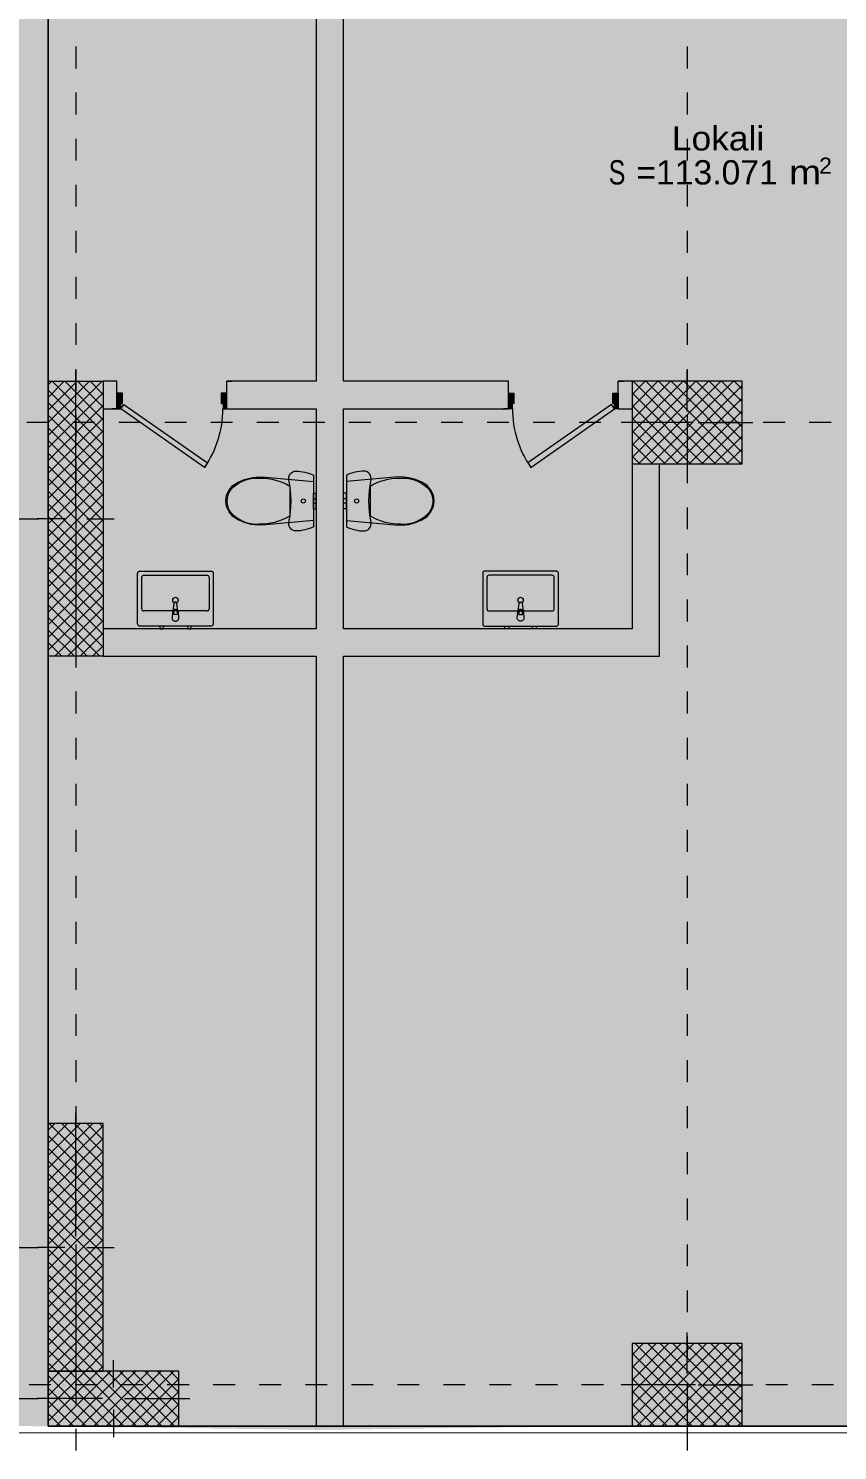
# Model space of a CAD drawing. Header units: centimetres. Extents: x -6559 to 4488, y -7535 to 372.
# Drawn here: x -2711 to -2125, y -1839 to -810 of the extents above; entities that cross this region are included whole.
import ezdxf

# ---------------------------------------------------------------- set-up
doc = ezdxf.new("R2010")
doc.units = ezdxf.units.CM
for name, color, linetype in [('PDF_ - lokalet d', 7, 'Continuous'), ('PDF_ - lokalet e', 7, 'Continuous'), ('PDF_A - Muret', 7, 'Continuous'), ('PDF_A - Shtyllat', 7, 'Continuous')]:
    doc.layers.add(name, color=color, linetype=linetype)
for name, color, linetype, true_color in [('PDF_2D Drafting - General', 7, 'Continuous', 0x7f7f7f), ('PDF_A - Akset', 7, 'Continuous', 0xfd4435), ('PDF_A - Fill Zone', 7, 'Continuous', 0x999999), ('PDF_A - Pllaka mbi bodrum', 7, 'Continuous', 0x7f7f7f), ('PDF_A - Sanitaria', 7, 'Continuous', 0x7f7f7f), ('PDF_A - Sutereni Polyline', 7, 'Continuous', 0x029e21)]:
    doc.layers.add(name, color=color, linetype=linetype, true_color=true_color)
doc.styles.add('PDF Arial', font='')
doc.styles.get('PDF Arial').set_extended_font_data('Arial')

msp = doc.modelspace()

# ---------------------------------------------------------------- hatches: boundary and pattern name
at = {"layer": 'PDF_2D Drafting - General', "true_color": 0xf8fdfc, "transparency": 33554559}
msp.add_hatch(color=7, dxfattribs=at).paths.add_polyline_path([(-1908.5, 68.7), (-1901.1, 68.7), (-1901.1, -1821.5), (-2493.1, -1821.5), (-2493.1, 68.7)])
at = {"layer": 'PDF_A - Muret', "true_color": 0xffffff, "transparency": 33554559}
for points in [[(-2647.3, -1073.9), (-2643.3, -1073.9), (-2643.3, -1081.4), (-2644.5, -1081.4), (-2644.5, -1085.3), (-2647.3, -1085.3)], [(-2571.7, -1073.9), (-2567.7, -1073.9), (-2567.7, -1085.3), (-2570.4, -1085.3), (-2570.4, -1081.4), (-2571.7, -1081.4)], [(-2359.8, -1073.9), (-2359.8, -1081.4), (-2361, -1081.4), (-2361, -1085.3), (-2363.7, -1085.3), (-2363.7, -1073.9)], [(-2284.2, -1073.9), (-2284.2, -1085.3), (-2286.9, -1085.3), (-2286.9, -1081.4), (-2288.1, -1081.4), (-2288.1, -1073.9)]]:
    msp.add_hatch(color=7, dxfattribs=at).paths.add_polyline_path(points)

# ---------------------------------------------------------------- linework, layer by layer
at = {"layer": 'PDF_ - lokalet d', "color": 7, "true_color": 0xffffff, "transparency": 33554559}
msp.add_solid([(-1901.1, -1816.4), (-2501.9, -1824.2), (-1901.1, 63.6), (-2500.3, 71.4)], dxfattribs=at)
at = {"layer": 'PDF_ - lokalet e', "color": 7, "true_color": 0xffffff, "transparency": 33554559}
msp.add_solid([(-3132, -1816), (-3132, 63.2), (-2501.9, -1824.2), (-2503.5, 71.4)], dxfattribs=at)
at = {"layer": 'PDF_2D Drafting - General', "color": 7, "true_color": 0xfafdff, "transparency": 33554559}
msp.add_solid([(-3144.6, -1821.5), (-3144.6, 68.7), (-2493.1, -1821.5), (-2493.1, 68.7)], dxfattribs=at)
at = {"layer": 'PDF_A - Akset', "lineweight": 0}
for points in [[(-2677.1, -814.4), (-2677.1, -814.4)], [(-2677.1, -823.2), (-2677.1, -839)], [(-2234.4, -814.4), (-2234.4, -814.4)], [(-2234.4, -823.2), (-2234.4, -839)], [(-2677.1, -847.8), (-2677.1, -847.8)], [(-2234.4, -847.8), (-2234.4, -847.8)], [(-2677.1, -856.5), (-2677.1, -872.3)], [(-2234.4, -856.5), (-2234.4, -872.3)], [(-2677.1, -881.1), (-2677.1, -881.1)], [(-2234.4, -881.1), (-2234.4, -881.1)], [(-2677.1, -889.9), (-2677.1, -905.7)], [(-2234.4, -889.9), (-2234.4, -905.7)], [(-2677.1, -914.4), (-2677.1, -914.4)], [(-2234.4, -914.4), (-2234.4, -914.4)], [(-2677.1, -923.2), (-2677.1, -939)], [(-2234.4, -923.2), (-2234.4, -939)], [(-2677.1, -947.8), (-2677.1, -947.8)], [(-2677.1, -956.5), (-2677.1, -972.3)], [(-2234.4, -947.8), (-2234.4, -947.8)], [(-2234.4, -956.5), (-2234.4, -972.3)], [(-2677.1, -981.1), (-2677.1, -981.1)], [(-2234.4, -981.1), (-2234.4, -981.1)], [(-2677.1, -989.9), (-2677.1, -1005.7)], [(-2234.4, -989.9), (-2234.4, -1005.7)], [(-2677.1, -1014.5), (-2677.1, -1014.5)], [(-2234.4, -1014.5), (-2234.4, -1014.5)], [(-2677.1, -1023.2), (-2677.1, -1039)], [(-2234.4, -1023.2), (-2234.4, -1039)], [(-2677.1, -1047.8), (-2677.1, -1047.8)], [(-2234.4, -1047.8), (-2234.4, -1047.8)], [(-2677.1, -1056.6), (-2677.1, -1072.4)], [(-2234.4, -1056.6), (-2234.4, -1072.4)], [(-2677.1, -1081.1), (-2677.1, -1081.1)], [(-2677.1, -1089.9), (-2677.1, -1105.7)], [(-2234.4, -1081.1), (-2234.4, -1081.1)], [(-2234.4, -1089.9), (-2234.4, -1105.7)], [(-2696.8, -1095.3), (-2712.6, -1095.3)], [(-2688.1, -1095.3), (-2688.1, -1095.3)], [(-2663.5, -1095.3), (-2679.3, -1095.3)], [(-2654.7, -1095.3), (-2654.7, -1095.3)], [(-2630.2, -1095.3), (-2646, -1095.3)], [(-2621.4, -1095.3), (-2621.4, -1095.3)], [(-2596.8, -1095.3), (-2612.6, -1095.3)], [(-2588, -1095.3), (-2588, -1095.3)], [(-2563.5, -1095.3), (-2579.3, -1095.3)], [(-2554.7, -1095.3), (-2554.7, -1095.3)], [(-2530.1, -1095.3), (-2545.9, -1095.3)], [(-2521.4, -1095.3), (-2521.4, -1095.3)], [(-2496.8, -1095.3), (-2512.6, -1095.3)], [(-2488, -1095.3), (-2488, -1095.3)], [(-2463.5, -1095.3), (-2479.3, -1095.3)], [(-2454.7, -1095.3), (-2454.7, -1095.3)], [(-2430.1, -1095.3), (-2445.9, -1095.3)], [(-2421.4, -1095.3), (-2421.4, -1095.3)], [(-2396.8, -1095.3), (-2412.6, -1095.3)], [(-2388, -1095.3), (-2388, -1095.3)], [(-2363.4, -1095.3), (-2379.2, -1095.3)], [(-2354.7, -1095.3), (-2354.7, -1095.3)], [(-2330.1, -1095.3), (-2345.9, -1095.3)], [(-2321.3, -1095.3), (-2321.3, -1095.3)], [(-2296.8, -1095.3), (-2312.6, -1095.3)], [(-2288, -1095.3), (-2288, -1095.3)], [(-2263.4, -1095.3), (-2279.2, -1095.3)], [(-2254.7, -1095.3), (-2254.7, -1095.3)], [(-2230.1, -1095.3), (-2245.9, -1095.3)], [(-2221.3, -1095.3), (-2221.3, -1095.3)], [(-2196.8, -1095.3), (-2212.5, -1095.3)], [(-2188, -1095.3), (-2188, -1095.3)], [(-2163.4, -1095.3), (-2179.2, -1095.3)], [(-2154.6, -1095.3), (-2154.6, -1095.3)], [(-2130.1, -1095.3), (-2145.9, -1095.3)], [(-2677.1, -1114.5), (-2677.1, -1114.5)], [(-2234.4, -1114.5), (-2234.4, -1114.5)], [(-2677.1, -1123.2), (-2677.1, -1139)], [(-2234.4, -1123.2), (-2234.4, -1139)], [(-2677.1, -1147.8), (-2677.1, -1147.8)], [(-2234.4, -1147.8), (-2234.4, -1147.8)], [(-2677.1, -1156.6), (-2677.1, -1172.4)], [(-2234.4, -1156.6), (-2234.4, -1172.4)], [(-2677.1, -1181.2), (-2677.1, -1181.2)], [(-2234.4, -1181.2), (-2234.4, -1181.2)], [(-2677.1, -1189.9), (-2677.1, -1205.7)], [(-2234.4, -1189.9), (-2234.4, -1205.7)], [(-2677.1, -1214.5), (-2677.1, -1214.5)], [(-2677.1, -1223.3), (-2677.1, -1239.1)], [(-2234.4, -1214.5), (-2234.4, -1214.5)], [(-2234.4, -1223.3), (-2234.4, -1239.1)], [(-2677.1, -1247.8), (-2677.1, -1247.8)], [(-2234.4, -1247.8), (-2234.4, -1247.8)], [(-2677.1, -1256.6), (-2677.1, -1272.4)], [(-2234.4, -1256.6), (-2234.4, -1272.4)], [(-2677.1, -1281.2), (-2677.1, -1281.2)], [(-2234.4, -1281.2), (-2234.4, -1281.2)], [(-2677.1, -1289.9), (-2677.1, -1305.7)], [(-2234.4, -1289.9), (-2234.4, -1305.7)], [(-2677.1, -1314.5), (-2677.1, -1314.5)], [(-2234.4, -1314.5), (-2234.4, -1314.5)], [(-2677.1, -1323.3), (-2677.1, -1339.1)], [(-2234.4, -1323.3), (-2234.4, -1339.1)], [(-2677.1, -1347.8), (-2677.1, -1347.8)], [(-2234.4, -1347.8), (-2234.4, -1347.8)], [(-2677.1, -1356.6), (-2677.1, -1372.4)], [(-2234.4, -1356.6), (-2234.4, -1372.4)], [(-2677.1, -1381.2), (-2677.1, -1381.2)], [(-2234.4, -1381.2), (-2234.4, -1381.2)], [(-2677.1, -1390), (-2677.1, -1405.8)], [(-2234.4, -1390), (-2234.4, -1405.8)], [(-2677.1, -1414.5), (-2677.1, -1414.5)], [(-2234.4, -1414.5), (-2234.4, -1414.5)], [(-2677.1, -1423.3), (-2677.1, -1439.1)], [(-2234.4, -1423.3), (-2234.4, -1439.1)], [(-2677.1, -1447.9), (-2677.1, -1447.9)], [(-2234.4, -1447.9), (-2234.4, -1447.9)], [(-2677.1, -1456.6), (-2677.1, -1472.4)], [(-2234.4, -1456.6), (-2234.4, -1472.4)], [(-2677.1, -1481.2), (-2677.1, -1481.2)], [(-2234.4, -1481.2), (-2234.4, -1481.2)], [(-2677.1, -1490), (-2677.1, -1505.8)], [(-2234.4, -1490), (-2234.4, -1505.8)], [(-2677.1, -1514.5), (-2677.1, -1514.5)], [(-2234.4, -1514.5), (-2234.4, -1514.5)], [(-2677.1, -1523.3), (-2677.1, -1539.1)], [(-2234.4, -1523.3), (-2234.4, -1539.1)], [(-2677.1, -1547.9), (-2677.1, -1547.9)], [(-2234.4, -1547.9), (-2234.4, -1547.9)], [(-2677.1, -1556.7), (-2677.1, -1572.5)], [(-2234.4, -1556.7), (-2234.4, -1572.5)], [(-2677.1, -1581.2), (-2677.1, -1581.2)], [(-2234.4, -1581.2), (-2234.4, -1581.2)], [(-2677.1, -1590), (-2677.1, -1605.8)], [(-2234.4, -1590), (-2234.4, -1605.8)], [(-2677.1, -1614.6), (-2677.1, -1614.6)], [(-2234.4, -1614.6), (-2234.4, -1614.6)], [(-2677.1, -1623.3), (-2677.1, -1639.1)], [(-2234.4, -1623.3), (-2234.4, -1639.1)], [(-2677.1, -1647.9), (-2677.1, -1647.9)], [(-2677.1, -1656.7), (-2677.1, -1672.5)], [(-2234.4, -1647.9), (-2234.4, -1647.9)], [(-2234.4, -1656.7), (-2234.4, -1672.5)], [(-2677.1, -1681.2), (-2677.1, -1681.2)], [(-2234.4, -1681.2), (-2234.4, -1681.2)], [(-2677.1, -1690), (-2677.1, -1705.8)], [(-2234.4, -1690), (-2234.4, -1705.8)], [(-2677.1, -1714.6), (-2677.1, -1714.6)], [(-2234.4, -1714.6), (-2234.4, -1714.6)], [(-2677.1, -1723.3), (-2677.1, -1739.1)], [(-2234.4, -1723.3), (-2234.4, -1739.1)], [(-2677.1, -1747.9), (-2677.1, -1747.9)], [(-2234.4, -1747.9), (-2234.4, -1747.9)], [(-2677.1, -1756.7), (-2677.1, -1772.5)], [(-2234.4, -1756.7), (-2234.4, -1772.5)], [(-2677.1, -1781.3), (-2677.1, -1781.3)], [(-2677.1, -1790), (-2677.1, -1805.8)], [(-2234.4, -1781.3), (-2234.4, -1781.3)], [(-2234.4, -1790), (-2234.4, -1805.8)], [(-2695.1, -1791.6), (-2710.9, -1791.6)], [(-2686.3, -1791.6), (-2686.3, -1791.6)], [(-2661.7, -1791.6), (-2677.5, -1791.6)], [(-2652.9, -1791.6), (-2652.9, -1791.6)], [(-2628.4, -1791.6), (-2644.2, -1791.6)], [(-2619.6, -1791.6), (-2619.6, -1791.6)], [(-2595, -1791.6), (-2610.8, -1791.6)], [(-2586.3, -1791.6), (-2586.3, -1791.6)], [(-2561.7, -1791.6), (-2577.5, -1791.6)], [(-2552.9, -1791.6), (-2552.9, -1791.6)], [(-2528.4, -1791.6), (-2544.2, -1791.6)], [(-2519.6, -1791.6), (-2519.6, -1791.6)], [(-2495, -1791.6), (-2510.8, -1791.6)], [(-2486.2, -1791.6), (-2486.2, -1791.6)], [(-2461.7, -1791.6), (-2477.5, -1791.6)], [(-2452.9, -1791.6), (-2452.9, -1791.6)], [(-2428.3, -1791.6), (-2444.1, -1791.6)], [(-2419.6, -1791.6), (-2419.6, -1791.6)], [(-2395, -1791.6), (-2410.8, -1791.6)], [(-2386.2, -1791.6), (-2386.2, -1791.6)], [(-2361.7, -1791.6), (-2377.5, -1791.6)], [(-2352.9, -1791.6), (-2352.9, -1791.6)], [(-2328.3, -1791.6), (-2344.1, -1791.6)], [(-2319.6, -1791.6), (-2319.6, -1791.6)], [(-2295, -1791.6), (-2310.8, -1791.6)], [(-2286.2, -1791.6), (-2286.2, -1791.6)], [(-2261.6, -1791.6), (-2277.4, -1791.6)], [(-2252.9, -1791.6), (-2252.9, -1791.6)], [(-2228.3, -1791.6), (-2244.1, -1791.6)], [(-2219.5, -1791.6), (-2219.5, -1791.6)], [(-2195, -1791.6), (-2210.8, -1791.6)], [(-2186.2, -1791.6), (-2186.2, -1791.6)], [(-2161.6, -1791.6), (-2177.4, -1791.6)], [(-2152.9, -1791.6), (-2152.9, -1791.6)], [(-2128.3, -1791.6), (-2144.1, -1791.6)], [(-2677.1, -1814.6), (-2677.1, -1814.6)], [(-2234.4, -1814.6), (-2234.4, -1814.6)], [(-2677.1, -1823.4), (-2677.1, -1839.2)], [(-2234.4, -1823.4), (-2234.4, -1839.2)]]:
    msp.add_lwpolyline(points, dxfattribs=at)
at = {"layer": 'PDF_A - Fill Zone', "lineweight": 0}
for points in [[(-2697, -1821.5), (-2697, 68.7)], [(-1262, -1821.5), (-2697, -1821.5)]]:
    msp.add_lwpolyline(points, dxfattribs=at)
at = {"layer": 'PDF_A - Fill Zone', "color": 254, "true_color": 0xcccccc, "transparency": 33554559}
msp.add_solid([(-2697, 68.7), (-1262, 68.7), (-2697, -1821.5), (-1262, -1821.5)], dxfattribs=at)
at = {"layer": 'PDF_A - Muret', "lineweight": 0}
for points in [[(-2503, 63.7), (-2503, -1065.4)], [(-2483.1, -1065.4), (-2483.1, 63.7)], [(-2647.3, -1065.4), (-2657.2, -1065.4)], [(-2647.3, -1065.4), (-2650.9, -1065.4)], [(-2647.3, -1073.9), (-2647.3, -1065.4)], [(-2567.7, -1065.4), (-2564, -1065.4)], [(-2567.7, -1073.9), (-2567.7, -1065.4)], [(-2503, -1065.4), (-2567.7, -1065.4)], [(-2363.7, -1065.4), (-2483.1, -1065.4)], [(-2363.7, -1065.4), (-2367.4, -1065.4)], [(-2363.7, -1073.9), (-2363.7, -1065.4)], [(-2284.2, -1065.4), (-2280.5, -1065.4)], [(-2284.2, -1073.9), (-2284.2, -1065.4)], [(-2274.2, -1065.4), (-2284.2, -1065.4)], [(-2647.3, -1085.3), (-2647.3, -1073.9)], [(-2567.7, -1085.3), (-2567.7, -1073.9)], [(-2363.7, -1085.3), (-2363.7, -1073.9)], [(-2284.2, -1085.3), (-2284.2, -1073.9)], [(-2657.2, -1085.3), (-2647.3, -1085.3)], [(-2647.3, -1085.3), (-2650.9, -1085.3)], [(-2567.7, -1085.3), (-2564, -1085.3)], [(-2567.7, -1085.3), (-2503, -1085.3)], [(-2503, -1085.3), (-2503, -1244.5)], [(-2483.1, -1244.5), (-2483.1, -1085.3)], [(-2483.1, -1085.3), (-2363.7, -1085.3)], [(-2363.7, -1085.3), (-2367.4, -1085.3)], [(-2284.2, -1085.3), (-2280.5, -1085.3)], [(-2284.2, -1085.3), (-2274.2, -1085.3)], [(-2274.2, -1125.1), (-2274.2, -1244.5)], [(-2254.3, -1244.5), (-2254.3, -1125.1)], [(-2503, -1244.5), (-2657.2, -1244.5)], [(-2274.2, -1244.5), (-2483.1, -1244.5)], [(-2254.3, -1264.4), (-2254.3, -1244.5)], [(-2657.2, -1264.4), (-2503, -1264.4)], [(-2503, -1264.4), (-2503, -1821.5)], [(-2483.1, -1821.5), (-2483.1, -1264.4)], [(-2483.1, -1264.4), (-2254.3, -1264.4)], [(-2503, -1821.5), (-2483.1, -1821.5)]]:
    msp.add_lwpolyline(points, dxfattribs=at)
at = {"layer": 'PDF_A - Muret', "color": 8, "lineweight": 0, "true_color": 0x7f7f7f}
for points in [[(-2647.3, -1065.4), (-2650.9, -1065.4)], [(-2647.3, -1065.4), (-2650.9, -1065.4)], [(-2647.3, -1073.9), (-2647.3, -1065.4)], [(-2647.3, -1073.9), (-2647.3, -1065.4)], [(-2567.7, -1073.9), (-2567.7, -1065.4)], [(-2567.7, -1073.9), (-2567.7, -1065.4)], [(-2567.7, -1065.4), (-2564, -1065.4)], [(-2567.7, -1065.4), (-2564, -1065.4)], [(-2363.7, -1065.4), (-2367.4, -1065.4)], [(-2363.7, -1065.4), (-2367.4, -1065.4)], [(-2363.7, -1073.9), (-2363.7, -1065.4)], [(-2363.7, -1073.9), (-2363.7, -1065.4)], [(-2284.2, -1073.9), (-2284.2, -1065.4)], [(-2284.2, -1073.9), (-2284.2, -1065.4)], [(-2284.2, -1065.4), (-2280.5, -1065.4)], [(-2284.2, -1065.4), (-2280.5, -1065.4)], [(-2647.3, -1073.9), (-2647.3, -1085.3)], [(-2643.3, -1073.9), (-2647.3, -1073.9)], [(-2647.3, -1085.3), (-2647.3, -1073.9)], [(-2647.3, -1085.3), (-2647.3, -1073.9)], [(-2643.3, -1081.4), (-2643.3, -1073.9)], [(-2571.7, -1073.9), (-2571.7, -1081.4)], [(-2567.7, -1073.9), (-2571.7, -1073.9)], [(-2567.7, -1085.3), (-2567.7, -1073.9)], [(-2567.7, -1085.3), (-2567.7, -1073.9)], [(-2567.7, -1085.3), (-2567.7, -1073.9)], [(-2363.7, -1085.3), (-2363.7, -1073.9)], [(-2363.7, -1073.9), (-2359.8, -1073.9)], [(-2363.7, -1085.3), (-2363.7, -1073.9)], [(-2363.7, -1085.3), (-2363.7, -1073.9)], [(-2359.8, -1073.9), (-2359.8, -1081.4)], [(-2288.1, -1081.4), (-2288.1, -1073.9)], [(-2288.1, -1073.9), (-2284.2, -1073.9)], [(-2284.2, -1073.9), (-2284.2, -1085.3)], [(-2284.2, -1085.3), (-2284.2, -1073.9)], [(-2284.2, -1085.3), (-2284.2, -1073.9)], [(-2647.3, -1085.3), (-2650.9, -1085.3)], [(-2647.3, -1085.3), (-2650.9, -1085.3)], [(-2647.3, -1085.3), (-2644.5, -1085.3)], [(-2644.5, -1085.3), (-2644.5, -1081.4)], [(-2644.5, -1081.4), (-2643.3, -1081.4)], [(-2644.5, -1085.3), (-2642.2, -1082.1)], [(-2583.8, -1127.8), (-2644.5, -1085.3)], [(-2642.2, -1082.1), (-2581.6, -1124.5)], [(-2571.7, -1081.4), (-2570.4, -1081.4)], [(-2570.4, -1081.4), (-2570.4, -1085.3)], [(-2570.4, -1085.3), (-2567.7, -1085.3)], [(-2567.7, -1085.3), (-2564, -1085.3)], [(-2567.7, -1085.3), (-2564, -1085.3)], [(-2363.7, -1085.3), (-2367.4, -1085.3)], [(-2363.7, -1085.3), (-2367.4, -1085.3)], [(-2361, -1085.3), (-2363.7, -1085.3)], [(-2359.8, -1081.4), (-2361, -1081.4)], [(-2361, -1081.4), (-2361, -1085.3)], [(-2289.2, -1082.1), (-2349.8, -1124.5)], [(-2347.6, -1127.8), (-2286.9, -1085.3)], [(-2286.9, -1085.3), (-2289.2, -1082.1)], [(-2286.9, -1081.4), (-2288.1, -1081.4)], [(-2286.9, -1085.3), (-2286.9, -1081.4)], [(-2284.2, -1085.3), (-2286.9, -1085.3)], [(-2284.2, -1085.3), (-2280.5, -1085.3)], [(-2284.2, -1085.3), (-2280.5, -1085.3)], [(-2581.6, -1124.5), (-2583.8, -1127.8)], [(-2349.8, -1124.5), (-2347.6, -1127.8)]]:
    msp.add_lwpolyline(points, dxfattribs=at)
for centre, start, end in [((-2644.5, -1085.3), 324.9912, 359.989), ((-2286.9, -1085.3), 179.9962, 214.9962)]:
    msp.add_arc(centre, 74, start, end, dxfattribs=at)
at = {"layer": 'PDF_A - Muret', "transparency": 33554559}
for points in [[(-2503, 63.7), (-2483.1, 63.7), (-2503, -1821.5), (-2483.1, -1821.5)], [(-2657.2, -1085.3), (-2657.2, -1065.4), (-2647.3, -1085.3), (-2647.3, -1065.4)], [(-2567.7, -1085.3), (-2567.7, -1065.4), (-2503, -1085.3), (-2503, -1065.4)], [(-2483.1, -1065.4), (-2363.7, -1065.4), (-2483.1, -1085.3), (-2363.7, -1085.3)], [(-2284.2, -1065.4), (-2274.2, -1065.4), (-2284.2, -1085.3), (-2274.2, -1085.3)], [(-2254.3, -1125.1), (-2254.3, -1244.5), (-2274.2, -1125.1), (-2274.2, -1244.5)], [(-2657.2, -1264.4), (-2657.2, -1244.5), (-2503, -1264.4), (-2503, -1244.5)], [(-2274.2, -1244.5), (-2274.2, -1264.4), (-2483.1, -1244.5), (-2483.1, -1264.4)], [(-2254.3, -1244.5), (-2254.3, -1264.4), (-2274.2, -1244.5)], [(-2274.2, -1264.4), (-2274.2, -1244.5), (-2254.3, -1264.4)]]:
    msp.add_solid(points, dxfattribs=at)
at = {"layer": 'PDF_A - Muret', "color": 7, "true_color": 0xffffff, "transparency": 33554559}
for points in [[(-2583.8, -1127.8), (-2644.5, -1085.3), (-2581.6, -1124.5), (-2642.2, -1082.1)], [(-2347.6, -1127.8), (-2349.8, -1124.5), (-2286.9, -1085.3), (-2289.2, -1082.1)]]:
    msp.add_solid(points, dxfattribs=at)
at = {"layer": 'PDF_A - Pllaka mbi bodrum', "lineweight": 0}
msp.add_lwpolyline([(-244.6, -1826.5), (-5024.8, -1826.4)], dxfattribs=at)
msp.add_lwpolyline([(-244.6, -1826.5), (-5024.8, -1826.4)], dxfattribs=at)
at = {"layer": 'PDF_A - Sanitaria', "lineweight": 0}
for points in [[(-2521.7, -1132.3), (-2520.9, -1131.5)], [(-2520.9, -1131.5), (-2519.9, -1130.9)], [(-2519.9, -1130.9), (-2518.8, -1130.5)], [(-2518.8, -1130.5), (-2517.7, -1130.4)], [(-2517.7, -1130.4), (-2516, -1130.4)], [(-2516, -1130.4), (-2514.4, -1130.6)], [(-2514.4, -1130.6), (-2512.7, -1130.8)], [(-2512.7, -1130.8), (-2511.1, -1131.2)], [(-2511.1, -1131.2), (-2509.5, -1131.6)], [(-2509.5, -1131.6), (-2507.9, -1132.1)], [(-2476.5, -1131.6), (-2478.1, -1132.1)], [(-2474.9, -1131.2), (-2476.5, -1131.6)], [(-2473.3, -1130.8), (-2474.9, -1131.2)], [(-2471.6, -1130.6), (-2473.3, -1130.8)], [(-2470, -1130.4), (-2471.6, -1130.6)], [(-2468.3, -1130.4), (-2470, -1130.4)], [(-2467.2, -1130.5), (-2468.3, -1130.4)], [(-2466.1, -1130.9), (-2467.2, -1130.5)], [(-2465.1, -1131.5), (-2466.1, -1130.9)], [(-2464.3, -1132.3), (-2465.1, -1131.5)], [(-2566.1, -1144.1), (-2563.3, -1140.8)], [(-2563.3, -1140.8), (-2559.6, -1138.3)], [(-2559.6, -1138.3), (-2554.9, -1136.4)], [(-2554.9, -1136.4), (-2550, -1135.2)], [(-2550, -1135.2), (-2544.9, -1134.6)], [(-2544.9, -1134.6), (-2539.7, -1134.8)], [(-2539.7, -1134.8), (-2504.9, -1138)], [(-2522.9, -1135.5), (-2522.7, -1134.4)], [(-2522.8, -1136.6), (-2522.9, -1135.5)], [(-2522.1, -1140.5), (-2522.8, -1136.6)], [(-2522.7, -1134.4), (-2522.3, -1133.3)], [(-2522.3, -1133.3), (-2521.7, -1132.3)], [(-2521.6, -1144.3), (-2522.1, -1140.5)], [(-2522.1, -1141.2), (-2522.1, -1152)], [(-2507.9, -1132.1), (-2506.4, -1132.7)], [(-2506.4, -1132.7), (-2504.9, -1133.4)], [(-2504.9, -1133.4), (-2504.9, -1170.6)], [(-2504.9, -1138), (-2504.9, -1166)], [(-2479.6, -1132.7), (-2481.1, -1133.4)], [(-2481.1, -1133.4), (-2481.1, -1170.6)], [(-2446.3, -1134.8), (-2481.1, -1138)], [(-2481.1, -1138), (-2481.1, -1166)], [(-2478.1, -1132.1), (-2479.6, -1132.7)], [(-2464.4, -1144.3), (-2463.9, -1140.5)], [(-2463.7, -1133.3), (-2464.3, -1132.3)], [(-2463.9, -1140.5), (-2463.2, -1136.6)], [(-2463.9, -1141.2), (-2463.9, -1152)], [(-2463.3, -1134.4), (-2463.7, -1133.3)], [(-2463.1, -1135.5), (-2463.3, -1134.4)], [(-2463.2, -1136.6), (-2463.1, -1135.5)], [(-2441.1, -1134.6), (-2446.3, -1134.8)], [(-2436, -1135.2), (-2441.1, -1134.6)], [(-2431.1, -1136.4), (-2436, -1135.2)], [(-2426.4, -1138.3), (-2431.1, -1136.4)], [(-2422.7, -1140.8), (-2426.4, -1138.3)], [(-2419.9, -1144.1), (-2422.7, -1140.8)], [(-2568.5, -1152), (-2567.9, -1147.9)], [(-2567.9, -1156.1), (-2568.5, -1152)], [(-2567.9, -1147.9), (-2566.1, -1144.1)], [(-2522.1, -1152), (-2522.1, -1162.9)], [(-2521.3, -1148.2), (-2521.6, -1144.3)], [(-2521.2, -1152), (-2521.3, -1148.2)], [(-2521.3, -1155.9), (-2521.2, -1152)], [(-2504.9, -1148), (-2504.9, -1146.4)], [(-2504.9, -1146.4), (-2502.9, -1146.4)], [(-2504.9, -1150.4), (-2504.9, -1148)], [(-2504.9, -1150.9), (-2504.9, -1150.4)], [(-2504.9, -1150.4), (-2502.9, -1150.4)], [(-2504.9, -1152), (-2504.9, -1150.9)], [(-2504.9, -1153.1), (-2504.9, -1152)], [(-2502.9, -1148), (-2502.9, -1146.4)], [(-2502.9, -1150.4), (-2502.9, -1148)], [(-2502.9, -1150.9), (-2502.9, -1150.4)], [(-2502.9, -1152), (-2502.9, -1150.9)], [(-2502.9, -1153.1), (-2502.9, -1152)], [(-2483.1, -1148), (-2483.1, -1146.4)], [(-2481.1, -1146.4), (-2483.1, -1146.4)], [(-2483.1, -1150.4), (-2483.1, -1148)], [(-2483.1, -1150.9), (-2483.1, -1150.4)], [(-2481.1, -1150.4), (-2483.1, -1150.4)], [(-2483.1, -1152), (-2483.1, -1150.9)], [(-2483.1, -1153.1), (-2483.1, -1152)], [(-2481.1, -1148), (-2481.1, -1146.4)], [(-2481.1, -1150.4), (-2481.1, -1148)], [(-2481.1, -1150.9), (-2481.1, -1150.4)], [(-2481.1, -1152), (-2481.1, -1150.9)], [(-2481.1, -1153.1), (-2481.1, -1152)], [(-2464.8, -1152), (-2464.7, -1148.2)], [(-2464.7, -1155.9), (-2464.8, -1152)], [(-2464.7, -1148.2), (-2464.4, -1144.3)], [(-2463.9, -1152), (-2463.9, -1162.9)], [(-2418.1, -1147.9), (-2419.9, -1144.1)], [(-2417.5, -1152), (-2418.1, -1147.9)], [(-2418.1, -1156.1), (-2417.5, -1152)], [(-2566.1, -1159.9), (-2567.9, -1156.1)], [(-2563.3, -1163.2), (-2566.1, -1159.9)], [(-2522.1, -1163.6), (-2521.6, -1159.7)], [(-2521.6, -1159.7), (-2521.3, -1155.9)], [(-2504.9, -1153.6), (-2504.9, -1153.1)], [(-2504.9, -1153.6), (-2502.9, -1153.6)], [(-2504.9, -1156), (-2504.9, -1153.6)], [(-2504.9, -1157.7), (-2504.9, -1156)], [(-2504.9, -1157.7), (-2502.9, -1157.7)], [(-2502.9, -1153.6), (-2502.9, -1153.1)], [(-2502.9, -1156), (-2502.9, -1153.6)], [(-2502.9, -1157.7), (-2502.9, -1156)], [(-2483.1, -1153.6), (-2483.1, -1153.1)], [(-2481.1, -1153.6), (-2483.1, -1153.6)], [(-2483.1, -1156), (-2483.1, -1153.6)], [(-2483.1, -1157.7), (-2483.1, -1156)], [(-2481.1, -1157.7), (-2483.1, -1157.7)], [(-2481.1, -1153.6), (-2481.1, -1153.1)], [(-2481.1, -1156), (-2481.1, -1153.6)], [(-2481.1, -1157.7), (-2481.1, -1156)], [(-2464.4, -1159.7), (-2464.7, -1155.9)], [(-2463.9, -1163.6), (-2464.4, -1159.7)], [(-2422.7, -1163.2), (-2419.9, -1159.9)], [(-2419.9, -1159.9), (-2418.1, -1156.1)], [(-2559.6, -1165.7), (-2563.3, -1163.2)], [(-2554.9, -1167.6), (-2559.6, -1165.7)], [(-2550, -1168.9), (-2554.9, -1167.6)], [(-2544.9, -1169.4), (-2550, -1168.9)], [(-2539.7, -1169.3), (-2544.9, -1169.4)], [(-2504.9, -1166), (-2539.7, -1169.3)], [(-2522.9, -1168.5), (-2522.8, -1167.4)], [(-2522.7, -1169.7), (-2522.9, -1168.5)], [(-2522.8, -1167.4), (-2522.1, -1163.6)], [(-2522.3, -1170.8), (-2522.7, -1169.7)], [(-2521.7, -1171.7), (-2522.3, -1170.8)], [(-2520.9, -1172.6), (-2521.7, -1171.7)], [(-2519.9, -1173.2), (-2520.9, -1172.6)], [(-2518.8, -1173.5), (-2519.9, -1173.2)], [(-2511.1, -1172.9), (-2512.7, -1173.2)], [(-2509.5, -1172.4), (-2511.1, -1172.9)], [(-2507.9, -1171.9), (-2509.5, -1172.4)], [(-2506.4, -1171.3), (-2507.9, -1171.9)], [(-2504.9, -1170.6), (-2506.4, -1171.3)], [(-2481.1, -1166), (-2446.3, -1169.3)], [(-2481.1, -1170.6), (-2479.6, -1171.3)], [(-2479.6, -1171.3), (-2478.1, -1171.9)], [(-2478.1, -1171.9), (-2476.5, -1172.4)], [(-2476.5, -1172.4), (-2474.9, -1172.9)], [(-2474.9, -1172.9), (-2473.3, -1173.2)], [(-2467.2, -1173.5), (-2466.1, -1173.2)], [(-2466.1, -1173.2), (-2465.1, -1172.6)], [(-2465.1, -1172.6), (-2464.3, -1171.7)], [(-2464.3, -1171.7), (-2463.7, -1170.8)], [(-2463.2, -1167.4), (-2463.9, -1163.6)], [(-2463.7, -1170.8), (-2463.3, -1169.7)], [(-2463.3, -1169.7), (-2463.1, -1168.5)], [(-2463.1, -1168.5), (-2463.2, -1167.4)], [(-2446.3, -1169.3), (-2441.1, -1169.4)], [(-2441.1, -1169.4), (-2436, -1168.9)], [(-2436, -1168.9), (-2431.1, -1167.6)], [(-2431.1, -1167.6), (-2426.4, -1165.7)], [(-2426.4, -1165.7), (-2422.7, -1163.2)], [(-2517.7, -1173.7), (-2518.8, -1173.5)], [(-2516, -1173.6), (-2517.7, -1173.7)], [(-2514.4, -1173.5), (-2516, -1173.6)], [(-2512.7, -1173.2), (-2514.4, -1173.5)], [(-2473.3, -1173.2), (-2471.6, -1173.5)], [(-2471.6, -1173.5), (-2470, -1173.6)], [(-2470, -1173.6), (-2468.3, -1173.7)], [(-2468.3, -1173.7), (-2467.2, -1173.5)], [(-2632.3, -1204.2), (-2632.2, -1203.9)], [(-2632.2, -1203.9), (-2632.1, -1203.6)], [(-2632.1, -1203.6), (-2631.9, -1203.3)], [(-2631.9, -1203.3), (-2631.7, -1203)], [(-2631.7, -1203), (-2631.4, -1202.9)], [(-2631.4, -1202.9), (-2631.1, -1202.8)], [(-2631.1, -1202.8), (-2630.8, -1202.7)], [(-2630.8, -1202.7), (-2579, -1202.7)], [(-2579, -1202.7), (-2578.7, -1202.8)], [(-2578.7, -1202.8), (-2578.4, -1202.9)], [(-2578.4, -1202.9), (-2578.1, -1203)], [(-2578.1, -1203), (-2577.9, -1203.3)], [(-2577.9, -1203.3), (-2577.7, -1203.6)], [(-2577.7, -1203.6), (-2577.6, -1203.9)], [(-2577.6, -1203.9), (-2577.5, -1204.2)], [(-2382.2, -1203.6), (-2382.3, -1203.9)], [(-2382.3, -1203.9), (-2382.3, -1204.2)], [(-2382, -1203.3), (-2382.2, -1203.6)], [(-2381.8, -1203), (-2382, -1203.3)], [(-2381.5, -1202.9), (-2381.8, -1203)], [(-2381.2, -1202.8), (-2381.5, -1202.9)], [(-2380.8, -1202.7), (-2381.2, -1202.8)], [(-2329.1, -1202.7), (-2380.8, -1202.7)], [(-2328.8, -1202.8), (-2329.1, -1202.7)], [(-2328.4, -1202.9), (-2328.8, -1202.8)], [(-2328.2, -1203), (-2328.4, -1202.9)], [(-2327.9, -1203.3), (-2328.2, -1203)], [(-2327.8, -1203.6), (-2327.9, -1203.3)], [(-2327.6, -1203.9), (-2327.8, -1203.6)], [(-2327.6, -1204.2), (-2327.6, -1203.9)], [(-2632.3, -1241), (-2632.3, -1204.2)], [(-2629.3, -1230.1), (-2629.3, -1207.2)], [(-2627.8, -1205.7), (-2582, -1205.7)], [(-2580.5, -1207.2), (-2580.5, -1230.1)], [(-2577.5, -1204.2), (-2577.5, -1241)], [(-2382.3, -1204.2), (-2382.3, -1241)], [(-2379.3, -1207.2), (-2379.3, -1230.1)], [(-2332.1, -1205.7), (-2377.8, -1205.7)], [(-2330.6, -1230.1), (-2330.6, -1207.2)], [(-2327.6, -1241), (-2327.6, -1204.2)], [(-2582, -1231.6), (-2627.8, -1231.6)], [(-2607, -1232.4), (-2607.4, -1236.6)], [(-2606.9, -1232), (-2607, -1232.4)], [(-2606.8, -1231.7), (-2606.9, -1232)], [(-2606.7, -1231.4), (-2606.8, -1231.7)], [(-2606, -1226.2), (-2606.7, -1231.4)], [(-2606.2, -1234.1), (-2606.2, -1232.6)], [(-2603.5, -1234.1), (-2606.2, -1234.1)], [(-2605.9, -1225.9), (-2606, -1226.2)], [(-2605.7, -1225.6), (-2605.9, -1225.9)], [(-2605.5, -1225.4), (-2605.7, -1225.6)], [(-2605.2, -1225.2), (-2605.5, -1225.4)], [(-2604.9, -1225.2), (-2605.2, -1225.2)], [(-2604.6, -1225.2), (-2604.9, -1225.2)], [(-2604.3, -1225.4), (-2604.6, -1225.2)], [(-2604, -1225.6), (-2604.3, -1225.4)], [(-2603.9, -1225.9), (-2604, -1225.6)], [(-2603.8, -1226.2), (-2603.9, -1225.9)], [(-2603.1, -1231.4), (-2603.8, -1226.2)], [(-2603.5, -1232.6), (-2603.5, -1234.1)], [(-2603, -1231.7), (-2603.1, -1231.4)], [(-2602.9, -1232), (-2603, -1231.7)], [(-2602.8, -1232.4), (-2602.9, -1232)], [(-2602.4, -1236.6), (-2602.8, -1232.4)], [(-2377.8, -1231.6), (-2332.1, -1231.6)], [(-2357.4, -1236.6), (-2357, -1232.4)], [(-2357, -1232), (-2356.9, -1231.7)], [(-2357, -1232.4), (-2357, -1232)], [(-2356.9, -1231.7), (-2356.7, -1231.4)], [(-2356.7, -1231.4), (-2356.1, -1226.2)], [(-2356.3, -1232.6), (-2356.3, -1234.1)], [(-2356.3, -1234.1), (-2353.6, -1234.1)], [(-2356.1, -1226.2), (-2356, -1225.9)], [(-2356, -1225.9), (-2355.8, -1225.6)], [(-2355.8, -1225.6), (-2355.6, -1225.4)], [(-2355.6, -1225.4), (-2355.3, -1225.2)], [(-2355.3, -1225.2), (-2355, -1225.2)], [(-2355, -1225.2), (-2354.6, -1225.2)], [(-2354.6, -1225.2), (-2354.4, -1225.4)], [(-2354.4, -1225.4), (-2354.1, -1225.6)], [(-2354.1, -1225.6), (-2353.9, -1225.9)], [(-2353.9, -1225.9), (-2353.9, -1226.2)], [(-2353.9, -1226.2), (-2353.2, -1231.4)], [(-2353.6, -1234.1), (-2353.6, -1232.6)], [(-2353.2, -1231.4), (-2353, -1231.7)], [(-2353, -1231.7), (-2352.9, -1232)], [(-2352.9, -1232), (-2352.9, -1232.4)], [(-2352.9, -1232.4), (-2352.5, -1236.6)], [(-2632.2, -1241.4), (-2632.3, -1241)], [(-2632.1, -1241.7), (-2632.2, -1241.4)], [(-2631.9, -1242), (-2632.1, -1241.7)], [(-2631.7, -1242.2), (-2631.9, -1242)], [(-2631.4, -1242.4), (-2631.7, -1242.2)], [(-2631.1, -1242.5), (-2631.4, -1242.4)], [(-2630.8, -1242.5), (-2631.1, -1242.5)], [(-2579, -1242.5), (-2630.8, -1242.5)], [(-2613.5, -1242.5), (-2616.2, -1242.5)], [(-2616.2, -1242.5), (-2616.2, -1244.5)], [(-2616.2, -1244.5), (-2613.5, -1244.5)], [(-2613.5, -1244.5), (-2613.5, -1242.5)], [(-2607.4, -1236.6), (-2607.3, -1237)], [(-2607.3, -1237), (-2607.2, -1237.5)], [(-2607.2, -1237.5), (-2607, -1237.9)], [(-2607, -1237.9), (-2606.7, -1238.3)], [(-2606.7, -1238.3), (-2606.3, -1238.6)], [(-2606.3, -1238.6), (-2605.9, -1238.8)], [(-2605.9, -1238.8), (-2605.4, -1239)], [(-2605.4, -1239), (-2604.9, -1239)], [(-2604.9, -1239), (-2604.4, -1239)], [(-2604.4, -1239), (-2604, -1238.8)], [(-2604, -1238.8), (-2603.5, -1238.6)], [(-2603.5, -1238.6), (-2603.1, -1238.3)], [(-2603.1, -1238.3), (-2602.8, -1237.9)], [(-2602.8, -1237.9), (-2602.6, -1237.5)], [(-2602.6, -1237.5), (-2602.5, -1237)], [(-2602.5, -1237), (-2602.4, -1236.6)], [(-2593.6, -1242.5), (-2596.3, -1242.5)], [(-2596.3, -1242.5), (-2596.3, -1244.5)], [(-2596.3, -1244.5), (-2593.6, -1244.5)], [(-2593.6, -1244.5), (-2593.6, -1242.5)], [(-2578.7, -1242.5), (-2579, -1242.5)], [(-2578.4, -1242.4), (-2578.7, -1242.5)], [(-2578.1, -1242.2), (-2578.4, -1242.4)], [(-2577.9, -1242), (-2578.1, -1242.2)], [(-2577.7, -1241.7), (-2577.9, -1242)], [(-2577.6, -1241.4), (-2577.7, -1241.7)], [(-2577.5, -1241), (-2577.6, -1241.4)], [(-2382.3, -1241), (-2382.3, -1241.4)], [(-2382.3, -1241.4), (-2382.2, -1241.7)], [(-2382.2, -1241.7), (-2382, -1242)], [(-2382, -1242), (-2381.8, -1242.2)], [(-2381.8, -1242.2), (-2381.5, -1242.4)], [(-2381.5, -1242.4), (-2381.2, -1242.5)], [(-2381.2, -1242.5), (-2380.8, -1242.5)], [(-2380.8, -1242.5), (-2329.1, -1242.5)], [(-2366.3, -1242.5), (-2363.6, -1242.5)], [(-2366.3, -1244.5), (-2366.3, -1242.5)], [(-2363.6, -1244.5), (-2366.3, -1244.5)], [(-2363.6, -1242.5), (-2363.6, -1244.5)], [(-2357.4, -1237), (-2357.4, -1236.6)], [(-2357.3, -1237.5), (-2357.4, -1237)], [(-2357, -1237.9), (-2357.3, -1237.5)], [(-2356.7, -1238.3), (-2357, -1237.9)], [(-2356.3, -1238.6), (-2356.7, -1238.3)], [(-2355.9, -1238.8), (-2356.3, -1238.6)], [(-2355.4, -1239), (-2355.9, -1238.8)], [(-2355, -1239), (-2355.4, -1239)], [(-2354.5, -1239), (-2355, -1239)], [(-2354, -1238.8), (-2354.5, -1239)], [(-2353.6, -1238.6), (-2354, -1238.8)], [(-2353.2, -1238.3), (-2353.6, -1238.6)], [(-2352.9, -1237.9), (-2353.2, -1238.3)], [(-2352.7, -1237.5), (-2352.9, -1237.9)], [(-2352.5, -1237), (-2352.7, -1237.5)], [(-2352.5, -1236.6), (-2352.5, -1237)], [(-2346.4, -1242.5), (-2343.7, -1242.5)], [(-2346.4, -1244.5), (-2346.4, -1242.5)], [(-2343.7, -1244.5), (-2346.4, -1244.5)], [(-2343.7, -1242.5), (-2343.7, -1244.5)], [(-2329.1, -1242.5), (-2328.8, -1242.5)], [(-2328.8, -1242.5), (-2328.4, -1242.4)], [(-2328.4, -1242.4), (-2328.2, -1242.2)], [(-2328.2, -1242.2), (-2327.9, -1242)], [(-2327.9, -1242), (-2327.8, -1241.7)], [(-2327.8, -1241.7), (-2327.6, -1241.4)], [(-2327.6, -1241.4), (-2327.6, -1241)]]:
    msp.add_lwpolyline(points, dxfattribs=at)
for centre, radius in [((-2512.3, -1152), 1.49), ((-2604.9, -1223.7), 1.99), ((-2355, -1223.7), 1.99)]:
    msp.add_circle(centre, radius, dxfattribs=at)
for centre, radius, start, end in [((-2554, -1152.1), 13.7, 143.6856, 179.7571), ((-2554, -1152), 13.7, 180.2473, 216.3571), ((-2432.1, -1152.1), 13.8, 0.3135, 36.2172), ((-2432.1, -1151.9), 13.8, 323.7403, 359.682), ((-2545.9, -1143.1), 25.6, 221.6195, 273.1835), ((-2543.5, -1126.3), 42.3, 268.6399, 300.3337), ((-2442.5, -1126.3), 42.3, 239.6657, 271.3484), ((-2440.1, -1143.1), 25.6, 266.8182, 318.362), ((-2627.8, -1207.2), 1.49, 89.8769, 180.1128), ((-2582, -1207.2), 1.5, 0.1134, 89.8869), ((-2377.8, -1207.2), 1.49, 89.8769, 180.1128), ((-2332.1, -1207.2), 1.5, 0.1177, 89.9), ((-2627.8, -1230.1), 1.48, 179.6615, 270.3385), ((-2604.9, -1232.6), 2.09, 32.6474, 147.361), ((-2582, -1230.1), 1.49, 269.8968, 0.1132), ((-2377.8, -1230.1), 1.48, 179.6615, 270.3385), ((-2355, -1232.6), 2.09, 32.6604, 147.3722), ((-2332.1, -1230.1), 1.49, 269.8837, 0.1089)]:
    msp.add_arc(centre, radius, start, end, dxfattribs=at)
msp.add_ellipse((-2473.7, -1152), major_axis=(-0.01, -1.49), ratio=0.996652, dxfattribs=at)
for centre, major_axis, ratio, start_param, end_param in [((-2604.9, -1232.6), (1.35, 0.1), 0.999419, 6.207381, 9.350376), ((-2355, -1232.6), (1.34, -0.19), 0.99937, 0.144118, 3.28716)]:
    msp.add_ellipse(centre, major_axis=major_axis, ratio=ratio, start_param=start_param, end_param=end_param, dxfattribs=at)
for points in [[(-2565, -1144), (-2560.2, -1138.5), (-2553.2, -1135.4), (-2545.9, -1135.4), (-2545.4, -1135.4), (-2544.9, -1135.4), (-2544.5, -1135.4)], [(-2544.5, -1135.4), (-2544.1, -1135.4), (-2543.8, -1135.4), (-2543.5, -1135.4), (-2536, -1135.4), (-2528.6, -1137.4), (-2522.1, -1141.2)], [(-2463.9, -1141.2), (-2457.4, -1137.4), (-2450, -1135.4), (-2442.5, -1135.4), (-2442.2, -1135.4), (-2441.9, -1135.4), (-2441.5, -1135.4)], [(-2441.5, -1135.4), (-2441.1, -1135.4), (-2440.6, -1135.4), (-2440.1, -1135.4), (-2432.8, -1135.4), (-2425.8, -1138.5), (-2421, -1144)]]:
    msp.add_open_spline(points, degree=3, knots=[0, 0, 0, 0, 1, 1, 1, 2, 2, 2, 2], dxfattribs=at)
at = {"layer": 'PDF_A - Shtyllat', "lineweight": 0}
for points in [[(-2677.1, -1157), (-2677.1, -1057.5)], [(-2234.4, -1087.3), (-2234.4, -1057.5)], [(-2697, -1104.5), (-2657.9, -1065.4)], [(-2697, -1095.3), (-2667.1, -1065.4)], [(-2697, -1086.2), (-2676.2, -1065.4)], [(-2697, -1077.1), (-2685.4, -1065.4)], [(-2697, -1067.9), (-2694.5, -1065.4)], [(-2697, -1264.4), (-2697, -1065.4)], [(-2697, -1065.4), (-2657.2, -1065.4)], [(-2657.2, -1102.3), (-2694.1, -1065.4)], [(-2657.2, -1093.2), (-2684.9, -1065.4)], [(-2657.2, -1084), (-2675.8, -1065.4)], [(-2657.2, -1074.9), (-2666.6, -1065.4)], [(-2657.2, -1065.7), (-2657.5, -1065.4)], [(-2657.2, -1065.4), (-2657.2, -1264.4)], [(-2274.2, -1120.6), (-2219, -1065.4)], [(-2274.2, -1111.5), (-2228.1, -1065.4)], [(-2274.2, -1102.4), (-2237.3, -1065.4)], [(-2274.2, -1093.2), (-2246.4, -1065.4)], [(-2274.2, -1084.1), (-2255.6, -1065.4)], [(-2274.2, -1074.9), (-2264.7, -1065.4)], [(-2274.2, -1065.8), (-2273.9, -1065.4)], [(-2274.2, -1065.4), (-2274.2, -1125.1)], [(-2194.6, -1065.4), (-2274.2, -1065.4)], [(-2213.7, -1125.1), (-2273.4, -1065.4)], [(-2269.5, -1125.1), (-2209.9, -1065.4)], [(-2204.6, -1125.1), (-2264.3, -1065.4)], [(-2260.4, -1125.1), (-2200.7, -1065.4)], [(-2195.4, -1125.1), (-2255.1, -1065.4)], [(-2251.3, -1125.1), (-2194.6, -1068.5)], [(-2194.6, -1116.8), (-2246, -1065.4)], [(-2194.6, -1107.7), (-2236.8, -1065.4)], [(-2194.6, -1098.5), (-2227.7, -1065.4)], [(-2194.6, -1089.4), (-2218.5, -1065.4)], [(-2194.6, -1080.2), (-2209.4, -1065.4)], [(-2194.6, -1071.1), (-2200.3, -1065.4)], [(-2194.6, -1125.1), (-2194.6, -1065.4)], [(-2657.2, -1111.4), (-2697, -1071.7)], [(-2697, -1113.6), (-2657.2, -1073.8)], [(-2222.9, -1125.1), (-2274.2, -1073.8)], [(-2242.1, -1125.1), (-2194.6, -1077.6)], [(-2657.2, -1120.6), (-2697, -1080.8)], [(-2697, -1122.8), (-2657.2, -1083)], [(-2657.2, -1129.7), (-2697, -1089.9)], [(-2232, -1125.1), (-2274.2, -1082.9)], [(-2233, -1125.1), (-2194.6, -1086.8)], [(-2697, -1131.9), (-2657.2, -1092.1)], [(-2657.2, -1138.9), (-2697, -1099.1)], [(-2242.4, -1095.3), (-2282.2, -1095.3)], [(-2241.2, -1125.1), (-2274.2, -1092.1)], [(-2234.4, -1095.3), (-2234.4, -1095.3)], [(-2226.4, -1095.3), (-2186.7, -1095.3)], [(-2223.8, -1125.1), (-2194.6, -1095.9)], [(-2697, -1141.1), (-2657.2, -1101.3)], [(-2657.2, -1148), (-2697, -1108.2)], [(-2697, -1150.2), (-2657.2, -1110.4)], [(-2250.3, -1125.1), (-2274.2, -1101.2)], [(-2259.5, -1125.1), (-2274.2, -1110.4)], [(-2234.4, -1103.2), (-2234.4, -1133.1)], [(-2214.7, -1125.1), (-2194.6, -1105.1)], [(-2657.2, -1157.2), (-2697, -1117.4)], [(-2697, -1159.4), (-2657.2, -1119.6)], [(-2268.6, -1125.1), (-2274.2, -1119.5)], [(-2205.5, -1125.1), (-2194.6, -1114.2)], [(-2657.2, -1166.3), (-2697, -1126.5)], [(-2697, -1168.5), (-2657.2, -1128.7)], [(-2274.2, -1125.1), (-2194.6, -1125.1)], [(-2196.4, -1125.1), (-2194.6, -1123.4)], [(-2657.2, -1175.5), (-2697, -1135.7)], [(-2697, -1177.7), (-2657.2, -1137.9)], [(-2657.2, -1184.6), (-2697, -1144.8)], [(-2697, -1186.8), (-2657.2, -1147)], [(-2657.2, -1193.7), (-2697, -1154)], [(-2697, -1195.9), (-2657.2, -1156.1)], [(-2723.9, -1164.9), (-2704, -1164.9)], [(-2685.1, -1164.9), (-2705, -1164.9)], [(-2657.2, -1202.9), (-2697, -1163.1)], [(-2697, -1205.1), (-2657.2, -1165.3)], [(-2657.2, -1212), (-2697, -1172.2)], [(-2677.1, -1164.9), (-2677.1, -1164.9)], [(-2677.1, -1172.9), (-2677.1, -1272.4)], [(-2669.1, -1164.9), (-2649.2, -1164.9)], [(-2697, -1214.2), (-2657.2, -1174.4)], [(-2657.2, -1221.2), (-2697, -1181.4)], [(-2697, -1223.4), (-2657.2, -1183.6)], [(-2657.2, -1230.3), (-2697, -1190.5)], [(-2697, -1232.5), (-2657.2, -1192.7)], [(-2657.2, -1239.5), (-2697, -1199.7)], [(-2697, -1241.7), (-2657.2, -1201.9)], [(-2657.2, -1248.6), (-2697, -1208.8)], [(-2697, -1250.8), (-2657.2, -1211)], [(-2657.2, -1257.8), (-2697, -1218)], [(-2697, -1260), (-2657.2, -1220.2)], [(-2659.7, -1264.4), (-2697, -1227.1)], [(-2692.3, -1264.4), (-2657.2, -1229.3)], [(-2668.8, -1264.4), (-2697, -1236.3)], [(-2683.1, -1264.4), (-2657.2, -1238.4)], [(-2678, -1264.4), (-2697, -1245.4)], [(-2687.1, -1264.4), (-2697, -1254.5)], [(-2674, -1264.4), (-2657.2, -1247.6)], [(-2696.3, -1264.4), (-2697, -1263.7)], [(-2657.2, -1264.4), (-2697, -1264.4)], [(-2664.9, -1264.4), (-2657.2, -1256.7)], [(-2677.1, -1684.2), (-2677.1, -1594.7)], [(-2697, -1634.9), (-2664.7, -1602.6)], [(-2697, -1625.7), (-2673.9, -1602.6)], [(-2697, -1616.6), (-2683, -1602.6)], [(-2697, -1607.4), (-2692.2, -1602.6)], [(-2657.2, -1602.6), (-2697, -1602.6)], [(-2697, -1602.6), (-2697, -1781.7)], [(-2697, -1644), (-2657.2, -1604.2)], [(-2657.2, -1641.8), (-2696.4, -1602.6)], [(-2657.2, -1632.7), (-2687.3, -1602.6)], [(-2657.2, -1623.5), (-2678.1, -1602.6)], [(-2657.2, -1614.4), (-2669, -1602.6)], [(-2657.2, -1605.3), (-2659.8, -1602.6)], [(-2657.2, -1781.7), (-2657.2, -1602.6)], [(-2657.2, -1651), (-2697, -1611.2)], [(-2697, -1653.2), (-2657.2, -1613.4)], [(-2657.2, -1660.1), (-2697, -1620.3)], [(-2697, -1662.3), (-2657.2, -1622.5)], [(-2657.2, -1669.3), (-2697, -1629.5)], [(-2697, -1671.5), (-2657.2, -1631.7)], [(-2657.2, -1678.4), (-2697, -1638.6)], [(-2697, -1680.6), (-2657.2, -1640.8)], [(-2657.2, -1687.6), (-2697, -1647.8)], [(-2697, -1689.7), (-2657.2, -1650)], [(-2657.2, -1696.7), (-2697, -1656.9)], [(-2697, -1698.9), (-2657.2, -1659.1)], [(-2657.2, -1705.8), (-2697, -1666.1)], [(-2697, -1708), (-2657.2, -1668.2)], [(-2657.2, -1715), (-2697, -1675.2)], [(-2697, -1717.2), (-2657.2, -1677.4)], [(-2657.2, -1724.1), (-2697, -1684.3)], [(-2697, -1726.3), (-2657.2, -1686.5)], [(-2723.9, -1692.2), (-2704, -1692.2)], [(-2685.1, -1692.2), (-2705, -1692.2)], [(-2657.2, -1733.3), (-2697, -1693.5)], [(-2697, -1735.5), (-2657.2, -1695.7)], [(-2677.1, -1692.2), (-2677.1, -1692.2)], [(-2669.1, -1692.2), (-2649.2, -1692.2)], [(-2657.2, -1742.4), (-2697, -1702.6)], [(-2697, -1744.6), (-2657.2, -1704.8)], [(-2677.1, -1700.1), (-2677.1, -1789.7)], [(-2657.2, -1751.6), (-2697, -1711.8)], [(-2697, -1753.8), (-2657.2, -1714)], [(-2657.2, -1760.7), (-2697, -1720.9)], [(-2697, -1762.9), (-2657.2, -1723.1)], [(-2657.2, -1769.9), (-2697, -1730.1)], [(-2697, -1772), (-2657.2, -1732.3)], [(-2657.2, -1779), (-2697, -1739.2)], [(-2697, -1781.2), (-2657.2, -1741.4)], [(-2663.7, -1781.7), (-2697, -1748.4)], [(-2672.8, -1781.7), (-2697, -1757.5)], [(-2688.3, -1781.7), (-2657.2, -1750.5)], [(-2679.2, -1781.7), (-2657.2, -1759.7)], [(-2234.4, -1783.7), (-2234.4, -1753.8)], [(-2681.9, -1781.7), (-2697, -1766.6)], [(-2670.1, -1781.7), (-2657.2, -1768.8)], [(-2274.2, -1815.6), (-2220.4, -1761.8)], [(-2274.2, -1806.5), (-2229.5, -1761.8)], [(-2274.2, -1797.3), (-2238.7, -1761.8)], [(-2274.2, -1788.2), (-2247.8, -1761.8)], [(-2274.2, -1779.1), (-2256.9, -1761.8)], [(-2274.2, -1769.9), (-2266.1, -1761.8)], [(-2274.2, -1761.8), (-2274.2, -1821.5)], [(-2194.6, -1761.8), (-2274.2, -1761.8)], [(-2221.5, -1821.5), (-2274.2, -1768.8)], [(-2212.4, -1821.5), (-2272, -1761.8)], [(-2270.9, -1821.5), (-2211.2, -1761.8)], [(-2203.2, -1821.5), (-2262.9, -1761.8)], [(-2261.8, -1821.5), (-2202.1, -1761.8)], [(-2194.6, -1820.9), (-2253.8, -1761.8)], [(-2252.6, -1821.5), (-2194.6, -1763.5)], [(-2194.6, -1811.8), (-2244.6, -1761.8)], [(-2194.6, -1802.6), (-2235.5, -1761.8)], [(-2194.6, -1793.5), (-2226.3, -1761.8)], [(-2194.6, -1784.4), (-2217.2, -1761.8)], [(-2194.6, -1775.2), (-2208, -1761.8)], [(-2194.6, -1766.1), (-2198.9, -1761.8)], [(-2194.6, -1821.5), (-2194.6, -1761.8)], [(-2691.1, -1781.7), (-2697, -1775.8)], [(-2660.9, -1781.7), (-2657.2, -1778)], [(-2649.7, -1793.6), (-2649.7, -1773.7)], [(-2230.6, -1821.5), (-2274.2, -1777.9)], [(-2243.5, -1821.5), (-2194.6, -1772.6)], [(-2697, -1781.7), (-2657.2, -1781.7)], [(-2697, -1817.8), (-2660.9, -1781.7)], [(-2697, -1808.6), (-2670.1, -1781.7)], [(-2697, -1799.5), (-2679.2, -1781.7)], [(-2697, -1790.3), (-2688.3, -1781.7)], [(-2602.5, -1781.7), (-2697, -1781.7)], [(-2697, -1781.7), (-2697, -1821.5)], [(-2660.4, -1821.5), (-2697, -1784.9)], [(-2691.6, -1821.5), (-2651.8, -1781.7)], [(-2651.3, -1821.5), (-2691.1, -1781.7)], [(-2682.4, -1821.5), (-2642.6, -1781.7)], [(-2642.2, -1821.5), (-2681.9, -1781.7)], [(-2673.3, -1821.5), (-2633.5, -1781.7)], [(-2633, -1821.5), (-2672.8, -1781.7)], [(-2664.1, -1821.5), (-2624.3, -1781.7)], [(-2623.9, -1821.5), (-2663.7, -1781.7)], [(-2655, -1821.5), (-2615.2, -1781.7)], [(-2614.7, -1821.5), (-2654.5, -1781.7)], [(-2645.8, -1821.5), (-2606.1, -1781.7)], [(-2605.6, -1821.5), (-2645.4, -1781.7)], [(-2636.7, -1821.5), (-2602.5, -1787.3)], [(-2602.5, -1815.4), (-2636.2, -1781.7)], [(-2602.5, -1806.3), (-2627.1, -1781.7)], [(-2602.5, -1797.1), (-2617.9, -1781.7)], [(-2602.5, -1788), (-2608.8, -1781.7)], [(-2602.5, -1821.5), (-2602.5, -1781.7)], [(-2239.8, -1821.5), (-2274.2, -1787.1)], [(-2234.3, -1821.5), (-2194.6, -1781.8)], [(-2669.6, -1821.5), (-2697, -1794.1)], [(-2627.6, -1821.5), (-2602.5, -1796.4)], [(-2242.4, -1791.6), (-2282.2, -1791.6)], [(-2248.9, -1821.5), (-2274.2, -1796.2)], [(-2234.4, -1791.6), (-2234.4, -1791.6)], [(-2234.4, -1799.6), (-2234.4, -1829.4)], [(-2226.4, -1791.6), (-2186.7, -1791.6)], [(-2225.2, -1821.5), (-2194.6, -1790.9)], [(-2216, -1821.5), (-2194.6, -1800.1)], [(-2751.2, -1801.6), (-2704, -1801.6)], [(-2657.7, -1801.6), (-2705, -1801.6)], [(-2678.7, -1821.5), (-2697, -1803.2)], [(-2649.7, -1801.6), (-2649.7, -1801.6)], [(-2649.7, -1809.5), (-2649.7, -1829.4)], [(-2641.8, -1801.6), (-2594.5, -1801.6)], [(-2618.4, -1821.5), (-2602.5, -1805.6)], [(-2258.1, -1821.5), (-2274.2, -1805.4)], [(-2206.9, -1821.5), (-2194.6, -1809.2)], [(-2687.9, -1821.5), (-2697, -1812.4)], [(-2697, -1821.5), (-2602.5, -1821.5)], [(-2609.3, -1821.5), (-2602.5, -1814.7)], [(-2267.2, -1821.5), (-2274.2, -1814.5)], [(-2274.2, -1821.5), (-2194.6, -1821.5)], [(-2197.8, -1821.5), (-2194.6, -1818.3)]]:
    msp.add_lwpolyline(points, dxfattribs=at)
at = {"layer": 'PDF_A - Shtyllat', "color": 8, "true_color": 0x7f7f7f, "transparency": 33554559}
for points in [[(-2657.2, -1264.4), (-2697, -1264.4), (-2657.2, -1065.4), (-2697, -1065.4)], [(-2274.2, -1065.4), (-2194.6, -1065.4), (-2274.2, -1125.1), (-2194.6, -1125.1)], [(-2657.2, -1602.6), (-2657.2, -1781.7), (-2697, -1602.6), (-2697, -1781.7)], [(-2274.2, -1761.8), (-2194.6, -1761.8), (-2274.2, -1821.5), (-2194.6, -1821.5)], [(-2602.5, -1821.5), (-2697, -1821.5), (-2602.5, -1781.7), (-2697, -1781.7)]]:
    msp.add_solid(points, dxfattribs=at)
at = {"layer": 'PDF_A - Sutereni Polyline', "lineweight": 0}
for points in [[(-2697, 68.7), (-2697, -1821.5)], [(-2697, -1821.5), (-254.8, -1821.5)]]:
    msp.add_lwpolyline(points, dxfattribs=at)

# ---------------------------------------------------------------- texts
at = {"layer": 'PDF_2D Drafting - General', "color": 251, "true_color": 0x6a6a6a, "attachment_point": 7, "style": 'PDF Arial'}
for s, insert, char_height in [('\\W1.041492;Lokali', (-2245.4, -898.6), 17.593), ('\\W0.739259;S', (-2291.2, -923.2), 17.593), ('\\W0.992046;=113.071', (-2271.1, -923.2), 17.593), ('\\W1.031448;2', (-2138.8, -915.1), 11.611), ('\\W1.131208;m', (-2160.5, -922.9), 17.593)]:
    msp.add_mtext(s, dxfattribs=dict(at, insert=insert, char_height=char_height))

doc.saveas('drawing.dxf')
